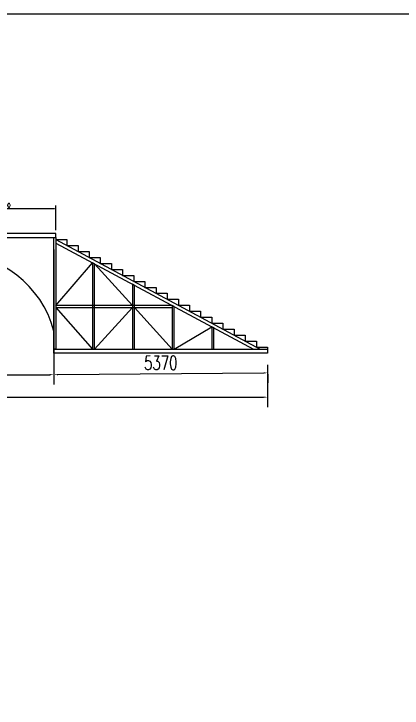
# Model space of a CAD drawing. Header units: millimetres. Extents: x -1471591 to 944464, y -468930 to 547002.
# Drawn here: x -920380 to -910628, y -160148 to -142711 of the extents above; entities that cross this region are included whole.
import ezdxf

# ---------------------------------------------------------------- set-up
doc = ezdxf.new("R2010")
doc.units = ezdxf.units.MM
doc.header["$LTSCALE"] = 10
doc.header["$PDMODE"] = 35
doc.layers.add('W-STEEL_FRAME钢架', color=3, linetype='Continuous')
doc.styles.add('STANDARD_T3', font='simplex.shx', dxfattribs={"width": 0.7, "bigfont": 'hztxt.shx'})
doc.dimstyles.new('W&&100', dxfattribs={"dimtxt": 350, "dimasz": 100, "dimexe": 250, "dimexo": 300, "dimgap": 100, "dimtad": 1, "dimdec": 0, "dimzin": 0, "dimdsep": 46, "dimtxsty": 'STANDARD_T3', "dimcen": 0.09, "dimclrd": 1, "dimclre": 1, "dimclrt": 7, "dimazin": 2, "dimtfac": 1, "dimtdec": 0, "dimtix": 1, "dimtmove": 2, "dimatfit": 3, "dimfxl": 0, "dimtolj": 1, "dimtzin": 0, "dimarcsym": 0})
doc.dimstyles.new('W&&30', dxfattribs={"dimtxt": 105, "dimasz": 30, "dimexe": 75, "dimexo": 90, "dimgap": 30, "dimtad": 1, "dimdec": 0, "dimzin": 0, "dimdsep": 46, "dimtxsty": 'STANDARD_T3', "dimcen": 0.09, "dimclrd": 1, "dimclre": 1, "dimclrt": 7, "dimazin": 2, "dimtfac": 1, "dimtdec": 0, "dimtix": 1, "dimtmove": 2, "dimatfit": 3, "dimfxl": 0, "dimtolj": 1, "dimtzin": 0, "dimarcsym": 0})

# ---------------------------------------------------------------- blocks, each defined once
blk = doc.blocks.new('*D1420')
at = {"color": 1, "lineweight": -2, "transparency": 16777216}
for p, q in [((-924439, -148630), (-924439, -152023)), ((-919379, -148630), (-919379, -152023)), ((-924339, -151773), (-919479, -151773))]:
    blk.add_line(p, q, dxfattribs=at)
at = {"color": 1, "transparency": 16777216}
for points in [[(-924339, -151756), (-924339, -151790), (-924439, -151773)], [(-919479, -151756), (-919479, -151790), (-919379, -151773)]]:
    blk.add_solid(points, dxfattribs=at)
at = {"layer": 'Defpoints', "color": 0, "transparency": 16777216}
for p in [(-924439, -148330), (-919379, -148330), (-919379, -151773)]:
    blk.add_point(p, dxfattribs=at)
at = {"color": 7, "transparency": 16777216, "insert": (-921909, -151498), "char_height": 350, "attachment_point": 5, "style": 'STANDARD_T3'}
blk.add_mtext('\\A1;5060', dxfattribs=at)
blk = doc.blocks.new('*D1422')
at = {"color": 1, "lineweight": -2, "transparency": 16777216}
for p, q in [((-919376, -151575), (-919373, -152023)), ((-914006, -151530), (-914003, -151978)), ((-919275, -151772), (-914105, -151729))]:
    blk.add_line(p, q, dxfattribs=at)
at = {"color": 1, "transparency": 16777216}
for points in [[(-919275, -151756), (-919275, -151789), (-919375, -151773)], [(-914105, -151712), (-914105, -151746), (-914005, -151728)]]:
    blk.add_solid(points, dxfattribs=at)
at = {"layer": 'Defpoints', "color": 0, "transparency": 16777216}
for p in [(-919379, -151275), (-914009, -151230), (-914005, -151728)]:
    blk.add_point(p, dxfattribs=at)
at = {"color": 7, "transparency": 16777216, "insert": (-916692, -151476), "char_height": 350, "attachment_point": 5, "rotation": 0.4801, "style": 'STANDARD_T3'}
blk.add_mtext('\\A1;5370', dxfattribs=at)
blk = doc.blocks.new('*D1423')
at = {"color": 1, "lineweight": -2, "transparency": 16777216}
for p, q in [((-929809, -151530), (-929809, -152588)), ((-914009, -151530), (-914009, -152588)), ((-929709, -152338), (-914109, -152338))]:
    blk.add_line(p, q, dxfattribs=at)
at = {"color": 1, "transparency": 16777216}
for points in [[(-929709, -152321), (-929709, -152355), (-929809, -152338)], [(-914109, -152321), (-914109, -152355), (-914009, -152338)]]:
    blk.add_solid(points, dxfattribs=at)
at = {"layer": 'Defpoints', "color": 0, "transparency": 16777216}
for p in [(-929809, -151230), (-914009, -151230), (-914009, -152338)]:
    blk.add_point(p, dxfattribs=at)
at = {"color": 7, "transparency": 16777216, "insert": (-921909, -152063), "char_height": 350, "attachment_point": 5, "style": 'STANDARD_T3'}
blk.add_mtext('\\A1;15800', dxfattribs=at)
blk = doc.blocks.new('*D1677')
at = {"color": 1, "lineweight": -2, "transparency": 16777216}
for p, q in [((-921909, -148150), (-921909, -147528)), ((-921879, -147602), (-919359, -147602)), ((-919329, -148140), (-919329, -147528))]:
    blk.add_line(p, q, dxfattribs=at)
at = {"color": 1, "transparency": 16777216}
for points in [[(-921879, -147598), (-921879, -147608), (-921909, -147602)], [(-919359, -147598), (-919359, -147608), (-919329, -147602)]]:
    blk.add_solid(points, dxfattribs=at)
at = {"layer": 'Defpoints', "color": 0, "transparency": 16777216}
for p in [(-919329, -147602), (-921909, -148240), (-919329, -148230)]:
    blk.add_point(p, dxfattribs=at)
at = {"color": 7, "transparency": 16777216, "insert": (-920619, -147520), "char_height": 105, "attachment_point": 5, "style": 'STANDARD_T3'}
blk.add_mtext('\\A1;2580', dxfattribs=at)

msp = doc.modelspace()

# ---------------------------------------------------------------- linework, layer by layer
at = {"color": 2}
for p, q in [((-919329, -148379.8), (-914195.7, -151129.8)), ((-919329, -148470.6), (-914365.1, -151129.8))]:
    msp.add_line(p, q, dxfattribs=at)
msp.add_lwpolyline([(-979506.5, -142711), (-833837.5, -142711), (-833837.5, -180989), (-979506.5, -180989)], close=True)
at = {"color": 3}
msp.add_lwpolyline([(-919329, -148379.8), (-919049, -148379.8), (-919049, -148529.8), (-918769, -148529.8), (-918769, -148679.8), (-918489, -148679.8), (-918489, -148829.8), (-918209, -148829.8), (-918209, -148979.8), (-917929, -148979.8), (-917929, -149129.8), (-917649, -149129.8), (-917649, -149279.8), (-917369, -149279.8), (-917369, -149429.8), (-917089, -149429.8), (-917089, -149579.8), (-916809, -149579.8), (-916809, -149729.8), (-916529, -149729.8), (-916529, -149879.8), (-916249, -149879.8), (-916249, -150029.8), (-915969, -150029.8), (-915969, -150179.8), (-915689, -150179.8), (-915689, -150329.8), (-915409, -150329.8), (-915409, -150479.8), (-915129, -150479.8), (-915129, -150629.8), (-914849, -150629.8), (-914849, -150779.8), (-914569, -150779.8), (-914569, -150929.8), (-914289, -150929.8), (-914289, -151079.8), (-914009, -151079.8), (-914009, -151229.8)], dxfattribs=at)
at = {"layer": 'W-STEEL_FRAME钢架', "color": 4}
for p, q in [((-919329, -150037.6), (-918404, -148966.1)), ((-919329, -150087.6), (-918404, -151129.8)), ((-917404, -150087.6), (-918354, -151129.8)), ((-917354, -150087.6), (-916404, -151129.8)), ((-916354, -151129.8), (-915404, -150573.3))]:
    msp.add_line(p, q, dxfattribs=at)
at = {"layer": 'W-STEEL_FRAME钢架', "color": 1}
for points in [[(-919329, -148229.8), (-924489, -148229.8), (-924489, -148329.8), (-919329, -148329.8)], [(-919329, -151129.8), (-919379, -151129.8), (-919379, -148329.8), (-919329, -148329.8)], [(-919379, -151129.8), (-914009, -151129.8), (-914009, -151229.8), (-919379, -151229.8)]]:
    msp.add_lwpolyline(points, close=True, dxfattribs=at)
at = {"layer": 'W-STEEL_FRAME钢架', "color": 4}
for points in [[(-918354, -148992.9), (-918404, -148966.1), (-918404, -151129.8), (-918354, -151129.8)], [(-917354, -149528.6), (-917404, -149501.8), (-917404, -151129.8), (-917354, -151129.8)], [(-916354, -150064.3), (-916404, -150037.6), (-916404, -151129.8), (-916354, -151129.8)], [(-915354, -150600.1), (-915404, -150573.3), (-915404, -151129.8), (-915354, -151129.8)]]:
    msp.add_lwpolyline(points, close=True, dxfattribs=at)
for points in [[(-917404, -150037.6), (-918354, -148992.9)], [(-916404, -150037.6), (-919329, -150037.6), (-919329, -150087.6), (-916404, -150087.6)]]:
    msp.add_lwpolyline(points, dxfattribs=at)
at = {"layer": 'W-STEEL_FRAME钢架', "color": 1}
msp.add_arc((-921906.1, -151346.7), 2617.1, 14.82261, 165.17739, dxfattribs=at)

# ---------------------------------------------------------------- dimensions: what is measured, and where the dimension line sits
for base, p1, p2, dimstyle, picture, middle in [((-919329, -147602.5), (-921909, -148239.8), (-919329, -148229.8), 'W&&30', '*D1677', (-920619, -147520)), ((-919379, -151773.1), (-924439, -148329.8), (-919379, -148329.8), 'W&&100', '*D1420', (-921909, -151498.1)), ((-914009, -152338), (-929809, -151229.8), (-914009, -151229.8), 'W&&100', '*D1423', (-921909, -152063))]:
    dim = msp.add_linear_dim(base=base, p1=p1, p2=p2, dimstyle=dimstyle)
    dim.commit()
    dim.dimension.update_dxf_attribs({"geometry": picture, "text_midpoint": middle})
dim = msp.add_aligned_dim(p1=(-919379, -151274.8), p2=(-914009, -151229.8), distance=-498.3, dimstyle='W&&100')
dim.commit()
dim.dimension.update_dxf_attribs({"geometry": '*D1422', "text_midpoint": (-916692.1, -151475.6)})

doc.saveas('drawing.dxf')
